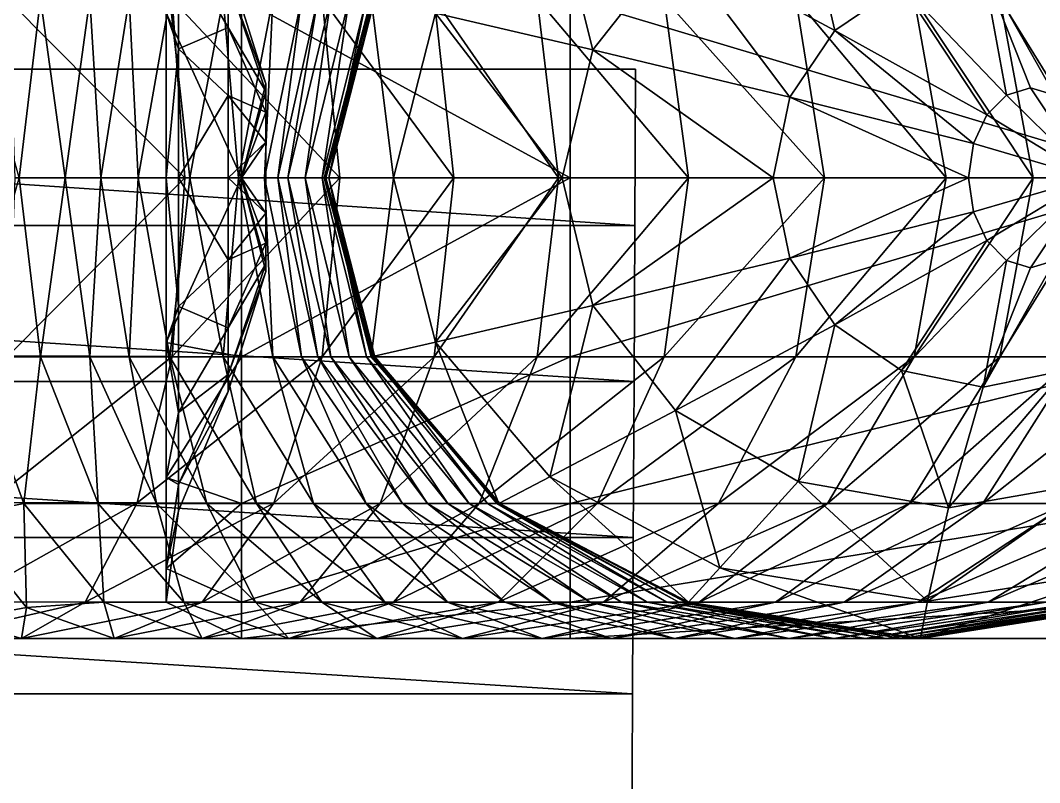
# Model space of a CAD drawing. Extents: x 0 to 32.6, y -11.9 to 11.9.
# Drawn here: x 18.352 to 20.233, y 2.284 to 3.69 of the extents above; entities that cross this region are included whole.
import ezdxf

# ---------------------------------------------------------------- set-up
doc = ezdxf.new("R2010")
doc.units = 0

msp = doc.modelspace()

# ---------------------------------------------------------------- linework, layer by layer
for points in [[(19.3289, 3.9518, -0.6444), (19.4079, 3.6357, -0.6936), (19.1176, 3.7035, -0.6488)], [(19.3289, 3.9518, -0.6444), (19.5607, 3.8294, -0.6804), (19.4079, 3.6357, -0.6936)], [(19.7873, 3.9607, -0.6618), (19.8546, 3.6716, -0.6686), (19.5607, 3.8294, -0.6804)], [(19.7873, 3.9607, -0.6618), (19.9777, 3.7555, -0.6406), (19.8546, 3.6716, -0.6686)], [(18.6436, 3.8332, -2.1164), (18.6212, 3.7041, -2.5513), (18.6436, 3.6377, -2.3045)], [(18.6436, 3.6377, -0.6955), (18.6212, 3.7041, -0.4487), (18.6436, 3.8332, -0.8836)], [(18.7355, 3.7629, -1.7063), (18.6436, 3.8332, -2.1164), (18.7355, 3.6772, -1.8767)], [(18.7355, 3.6772, -1.8767), (18.6436, 3.8332, -2.1164), (18.6436, 3.6377, -2.3045)], [(18.6436, 3.6377, -0.6955), (18.6436, 3.8332, -0.8836), (18.7355, 3.6772, -1.1233)], [(18.7355, 3.6772, -1.1233), (18.6436, 3.8332, -0.8836), (18.7355, 3.7629, -1.2937)], [(19.5607, 3.8294, -0.6804), (19.7716, 3.5485, -0.6884), (19.4079, 3.6357, -0.6936)], [(19.5607, 3.8294, -0.6804), (19.8546, 3.6716, -0.6686), (19.7716, 3.5485, -0.6884)], [(18.8049, 3.5733, -1.5), (18.7355, 3.7947, -1.5), (18.7355, 3.7629, -1.7063)], [(18.7355, 3.7629, -1.2937), (18.7355, 3.7947, -1.5), (18.8049, 3.5733, -1.5)], [(20.1283, 3.7866, -0.6085), (20.1713, 3.5524, -0.5951), (19.9777, 3.7555, -0.6406)], [(20.1283, 3.7866, -0.6085), (20.2158, 3.566, -0.5666), (20.1713, 3.5524, -0.5951)], [(20.279, 3.7555, -0.5765), (20.2603, 3.5524, -0.5381), (20.1283, 3.7866, -0.6085)], [(20.2603, 3.5524, -0.5381), (20.2158, 3.566, -0.5666), (20.1283, 3.7866, -0.6085)], [(18.8049, 3.5733, -1.5), (18.7355, 3.7629, -1.7063), (18.8049, 3.559, -1.5817)], [(18.8049, 3.559, -1.5817), (18.7355, 3.7629, -1.7063), (18.7355, 3.6772, -1.8767)], [(18.7355, 3.6772, -1.1233), (18.7355, 3.7629, -1.2937), (18.8049, 3.559, -1.4183)], [(18.8049, 3.559, -1.4183), (18.7355, 3.7629, -1.2937), (18.8049, 3.5733, -1.5)], [(19.9777, 3.7555, -0.6406), (20.135, 3.5159, -0.62), (19.8546, 3.6716, -0.6686)], [(19.9777, 3.7555, -0.6406), (20.1713, 3.5524, -0.5951), (20.135, 3.5159, -0.62)], [(18.2587, 3.7307, 0.2771), (18.3888, 3.7307, 0.2249), (18.3497, 3.4, 0.1482)], [(18.6555, 3.4, 2.3005), (18.6318, 3.7297, 2.2242), (18.3291, 3.7288, 2.2551)], [(18.342, 3.4, 2.3296), (18.6555, 3.4, 2.3005), (18.3291, 3.7288, 2.2551)], [(18.3888, 3.7307, 0.2249), (18.4347, 3.4, 0.1262), (18.3497, 3.4, 0.1482)], [(18.3888, 3.7307, 0.2249), (18.4799, 3.7307, 0.1985), (18.4347, 3.4, 0.1262)], [(18.4799, 3.7307, 0.1985), (18.5002, 3.4, 0.1078), (18.4347, 3.4, 0.1262)], [(18.4799, 3.7307, 0.1985), (18.5527, 3.7307, 0.175), (18.5002, 3.4, 0.1078)], [(18.5527, 3.7307, 0.175), (18.5692, 3.4, 0.0683), (18.5002, 3.4, 0.1078)], [(18.5527, 3.7307, 0.175), (18.6278, 3.7307, 0.1313), (18.5692, 3.4, 0.0683)], [(18.6278, 3.7307, 0.1313), (18.6648, 3.4, -0.0169), (18.5692, 3.4, 0.0683)], [(18.6212, 3.7041, -2.5513), (18.76, 3.7307, -2.6517), (18.76, 3.4, -2.75)], [(18.76, 3.4, -0.25), (18.76, 3.7307, -0.3483), (18.6212, 3.7041, -0.4487)], [(18.6278, 3.7307, 0.1313), (18.7259, 3.7307, 0.0442), (18.6648, 3.4, -0.0169)], [(18.9416, 3.4, 2.2556), (18.9088, 3.7304, 2.1779), (18.6318, 3.7297, 2.2242)], [(18.6555, 3.4, 2.3005), (18.9416, 3.4, 2.2556), (18.6318, 3.7297, 2.2242)], [(18.7259, 3.7307, 0.0442), (18.7544, 3.4, -0.1009), (18.6648, 3.4, -0.0169)], [(18.7259, 3.7307, 0.0442), (18.8176, 3.7307, -0.043), (18.7544, 3.4, -0.1009)], [(18.8176, 3.7307, -0.043), (18.8024, 3.4, -0.14), (18.7544, 3.4, -0.1009)], [(18.76, 3.7307, -2.6517), (19.3666, 3.7307, -2.6517), (19.3666, 3.4, -2.75)], [(18.76, 3.7307, -2.6517), (19.3666, 3.4, -2.75), (18.76, 3.4, -2.75)], [(18.76, 3.4, -0.25), (19.3666, 3.4, -0.25), (18.76, 3.7307, -0.3483)], [(19.3666, 3.4, -0.25), (19.3666, 3.7307, -0.3483), (18.76, 3.7307, -0.3483)], [(18.8176, 3.7307, -0.043), (18.8706, 3.7307, -0.09), (18.8024, 3.4, -0.14)], [(18.8706, 3.7307, -0.09), (18.8268, 3.4, -0.1647), (18.8024, 3.4, -0.14)], [(18.8706, 3.7307, -0.09), (18.901, 3.7307, -0.124), (18.8268, 3.4, -0.1647)], [(18.901, 3.7307, -0.124), (18.8457, 3.4, -0.2055), (18.8268, 3.4, -0.1647)], [(18.901, 3.7307, -0.124), (18.9249, 3.7307, -0.1726), (18.8457, 3.4, -0.2055)], [(18.9249, 3.7307, -0.1726), (18.8772, 3.4, -0.2926), (18.8457, 3.4, -0.2055)], [(18.9249, 3.7307, -0.1726), (18.9585, 3.7307, -0.263), (18.8772, 3.4, -0.2926)], [(18.9585, 3.7307, -0.263), (18.909, 3.4, -0.3759), (18.8772, 3.4, -0.2926)], [(19.1519, 3.4, 2.1926), (19.1154, 3.7307, 2.1142), (18.9088, 3.7304, 2.1779)], [(18.9416, 3.4, 2.2556), (19.1519, 3.4, 2.1926), (18.9088, 3.7304, 2.1779)], [(18.9585, 3.7307, -0.263), (18.9908, 3.7307, -0.3494), (18.909, 3.4, -0.3759)], [(18.9908, 3.7307, -0.3494), (18.9212, 3.4, -0.4082), (18.909, 3.4, -0.3759)], [(19.0018, 3.7307, -0.4568), (18.999, 3.7307, -0.5494), (18.9125, 3.4, -0.5494)], [(19.0018, 3.7307, -0.4568), (18.9125, 3.4, -0.5494), (18.9158, 3.4, -0.4599)], [(18.999, 3.7307, -0.5494), (19.0401, 3.4, -0.6505), (18.9125, 3.4, -0.5494)], [(19.0058, 3.7307, -0.4141), (19.0018, 3.7307, -0.4568), (18.9158, 3.4, -0.4599)], [(19.0058, 3.7307, -0.4141), (18.9158, 3.4, -0.4599), (18.9211, 3.4, -0.4245)], [(19.0043, 3.7307, -0.389), (19.0058, 3.7307, -0.4141), (18.9211, 3.4, -0.4245)], [(19.0043, 3.7307, -0.389), (18.9211, 3.4, -0.4245), (18.9212, 3.4, -0.4082)], [(18.9908, 3.7307, -0.3494), (19.0043, 3.7307, -0.389), (18.9212, 3.4, -0.4082)], [(18.999, 3.7307, -0.5494), (19.1176, 3.7035, -0.6488), (19.0401, 3.4, -0.6505)], [(19.1519, 3.4, 2.1926), (19.3445, 3.4, 2.0965), (19.1154, 3.7307, 2.1142)], [(19.3445, 3.4, 2.0965), (19.3054, 3.7307, 2.0199), (19.1154, 3.7307, 2.1142)], [(19.3445, 3.4, 2.0965), (19.5847, 3.4, 1.9658), (19.3054, 3.7307, 2.0199)], [(19.5847, 3.4, 1.9658), (19.5395, 3.7307, 1.8935), (19.3054, 3.7307, 2.0199)], [(19.3666, 3.7307, -2.6517), (20.4694, 3.7307, -2.6517), (20.4694, 3.4, -2.75)], [(19.3666, 3.7307, -2.6517), (20.4694, 3.4, -2.75), (19.3666, 3.4, -2.75)], [(19.3666, 3.4, -0.25), (20.4694, 3.4, -0.25), (19.3666, 3.7307, -0.3483)], [(20.4694, 3.4, -0.25), (20.4694, 3.7307, -0.3483), (19.3666, 3.7307, -0.3483)], [(19.5847, 3.4, 1.9658), (19.8355, 3.4, 1.8177), (19.5395, 3.7307, 1.8935)], [(19.8355, 3.4, 1.8177), (19.783, 3.7307, 1.7505), (19.5395, 3.7307, 1.8935)], [(19.8355, 3.4, 1.8177), (20.0598, 3.4, 1.6696), (19.783, 3.7307, 1.7505)], [(20.0598, 3.4, 1.6696), (20.0012, 3.7307, 1.6066), (19.783, 3.7307, 1.7505)], [(20.0598, 3.4, 1.6696), (20.2204, 3.4, 1.5387), (20.0012, 3.7307, 1.6066)], [(20.2204, 3.4, 1.5387), (20.1593, 3.7307, 1.4775), (20.0012, 3.7307, 1.6066)], [(20.2204, 3.4, 1.5387), (20.3632, 3.4, 1.3712), (20.1593, 3.7307, 1.4775)], [(20.3632, 3.4, 1.3712), (20.3, 3.7307, 1.3134), (20.1593, 3.7307, 1.4775)], [(18.6436, 3.6377, -2.3045), (18.6212, 3.7041, -2.5513), (18.6212, 3.4, -2.6412)], [(18.6212, 3.4, -0.3588), (18.6212, 3.7041, -0.4487), (18.6436, 3.6377, -0.6955)], [(18.6212, 3.7041, -2.5513), (18.76, 3.4, -2.75), (18.6212, 3.4, -2.6412)], [(18.6212, 3.4, -0.3588), (18.76, 3.4, -0.25), (18.6212, 3.7041, -0.4487)], [(19.1176, 3.7035, -0.6488), (19.3518, 3.4, -0.6986), (19.0401, 3.4, -0.6505)], [(19.1176, 3.7035, -0.6488), (19.4079, 3.6357, -0.6936), (19.3518, 3.4, -0.6986)], [(18.7355, 3.6772, -1.8767), (18.6436, 3.6377, -2.3045), (18.7355, 3.5515, -1.9927)], [(18.7355, 3.5515, -1.0073), (18.6436, 3.6377, -0.6955), (18.7355, 3.6772, -1.1233)], [(18.8049, 3.559, -1.5817), (18.7355, 3.6772, -1.8767), (18.8049, 3.5208, -1.6502)], [(18.8049, 3.5208, -1.6502), (18.7355, 3.6772, -1.8767), (18.7355, 3.5515, -1.9927)], [(18.7355, 3.5515, -1.0073), (18.7355, 3.6772, -1.1233), (18.8049, 3.5208, -1.3498)], [(18.8049, 3.5208, -1.3498), (18.7355, 3.6772, -1.1233), (18.8049, 3.559, -1.4183)], [(19.8546, 3.6716, -0.6686), (20.1104, 3.4629, -0.6376), (19.7716, 3.5485, -0.6884)], [(19.8546, 3.6716, -0.6686), (20.135, 3.5159, -0.62), (20.1104, 3.4629, -0.6376)], [(18.6436, 3.6377, -2.3045), (18.6212, 3.4, -2.6412), (18.6436, 3.4, -2.3736)], [(18.6436, 3.4, -0.6264), (18.6212, 3.4, -0.3588), (18.6436, 3.6377, -0.6955)], [(18.7355, 3.5515, -1.9927), (18.6436, 3.6377, -2.3045), (18.6436, 3.4, -2.3736)], [(18.6436, 3.4, -0.6264), (18.6436, 3.6377, -0.6955), (18.7355, 3.5515, -1.0073)], [(19.4079, 3.6357, -0.6936), (19.7411, 3.4, -0.6959), (19.3518, 3.4, -0.6986)], [(19.4079, 3.6357, -0.6936), (19.7716, 3.5485, -0.6884), (19.7411, 3.4, -0.6959)], [(19.4856, 3.312), (15.0996, 3.312, -0.3844), (15.1919, 3.6, -0.3765)], [(15.0996, 3.312, 0.3844), (19.4856, 3.312), (15.1919, 3.6, 0.3765)], [(19.4856, 3.312), (15.1919, 3.6, -0.3765), (19.487, 3.6)], [(15.1919, 3.6, 0.3765), (19.4856, 3.312), (19.487, 3.6)], [(19.487, 3.6), (15.1919, 3.6, -0.3765), (15.1919, 3.6, -0.1882)], [(15.1919, 3.6, 0.3765), (19.487, 3.6), (15.1919, 3.6, 0.1882)], [(19.487, 3.6), (15.1919, 3.6, -0.1882), (15.1919, 3.6)], [(15.1919, 3.6, 0.1882), (19.487, 3.6), (15.1919, 3.6)], [(18.76, 3.4, -1.5), (18.8049, 3.5733, -1.5), (18.8049, 3.559, -1.5817)], [(18.8049, 3.559, -1.4183), (18.8049, 3.5733, -1.5), (18.76, 3.4, -1.5)], [(18.76, 3.4, -1.5), (18.8049, 3.559, -1.5817), (18.8049, 3.5208, -1.6502)], [(18.8049, 3.5208, -1.3498), (18.8049, 3.559, -1.4183), (18.76, 3.4, -1.5)], [(20.2158, 3.566, -0.5666), (20.3261, 3.4, -0.5457), (20.1713, 3.5524, -0.5951)], [(20.2603, 3.5524, -0.5381), (20.3261, 3.4, -0.5457), (20.2158, 3.566, -0.5666)], [(18.7355, 3.5515, -1.9927), (18.6436, 3.4, -2.3736), (18.7355, 3.4, -2.0355)], [(18.7355, 3.4, -0.9645), (18.6436, 3.4, -0.6264), (18.7355, 3.5515, -1.0073)], [(18.8049, 3.5208, -1.6502), (18.7355, 3.5515, -1.9927), (18.8049, 3.4656, -1.6973)], [(18.8049, 3.4656, -1.6973), (18.7355, 3.5515, -1.9927), (18.7355, 3.4, -2.0355)], [(18.7355, 3.4, -0.9645), (18.7355, 3.5515, -1.0073), (18.8049, 3.4656, -1.3027)], [(18.8049, 3.4656, -1.3027), (18.7355, 3.5515, -1.0073), (18.8049, 3.5208, -1.3498)], [(19.7716, 3.5485, -0.6884), (20.1014, 3.4, -0.6442), (19.7411, 3.4, -0.6959)], [(19.7716, 3.5485, -0.6884), (20.1104, 3.4629, -0.6376), (20.1014, 3.4, -0.6442)], [(20.1713, 3.5524, -0.5951), (20.3261, 3.4, -0.5457), (20.135, 3.5159, -0.62)], [(18.76, 3.4, -1.5), (18.8049, 3.5208, -1.6502), (18.8049, 3.4656, -1.6973)], [(18.8049, 3.4656, -1.3027), (18.8049, 3.5208, -1.3498), (18.76, 3.4, -1.5)], [(20.135, 3.5159, -0.62), (20.3261, 3.4, -0.5457), (20.1104, 3.4629, -0.6376)], [(18.8049, 3.4656, -1.6973), (18.7355, 3.4, -2.0355), (18.8049, 3.4, -1.7149)], [(18.8049, 3.4, -1.2851), (18.7355, 3.4, -0.9645), (18.8049, 3.4656, -1.3027)], [(18.76, 3.4, -1.5), (18.8049, 3.4656, -1.6973), (18.8049, 3.4, -1.7149)], [(18.8049, 3.4, -1.2851), (18.8049, 3.4656, -1.3027), (18.76, 3.4, -1.5)], [(20.1104, 3.4629, -0.6376), (20.3261, 3.4, -0.5457), (20.1014, 3.4, -0.6442)], [(18.3497, 3.4, 0.1482), (18.3888, 3.0693, 0.2249), (18.2587, 3.0693, 0.2771)], [(18.3291, 3.0712, 2.2551), (18.6318, 3.0703, 2.2242), (18.6555, 3.4, 2.3005)], [(18.3291, 3.0712, 2.2551), (18.6555, 3.4, 2.3005), (18.342, 3.4, 2.3296)], [(18.3497, 3.4, 0.1482), (18.4347, 3.4, 0.1262), (18.3888, 3.0693, 0.2249)], [(18.4347, 3.4, 0.1262), (18.4799, 3.0693, 0.1985), (18.3888, 3.0693, 0.2249)], [(18.4347, 3.4, 0.1262), (18.5002, 3.4, 0.1078), (18.4799, 3.0693, 0.1985)], [(18.5002, 3.4, 0.1078), (18.5527, 3.0693, 0.175), (18.4799, 3.0693, 0.1985)], [(18.5002, 3.4, 0.1078), (18.5692, 3.4, 0.0683), (18.5527, 3.0693, 0.175)], [(18.5692, 3.4, 0.0683), (18.6278, 3.0693, 0.1313), (18.5527, 3.0693, 0.175)], [(18.5692, 3.4, 0.0683), (18.6648, 3.4, -0.0169), (18.6278, 3.0693, 0.1313)], [(18.6436, 3.4, -2.3736), (18.6212, 3.4, -2.6412), (18.6436, 3.1623, -2.3045)], [(18.6212, 3.4, -2.6412), (18.6212, 3.0959, -2.5513), (18.6436, 3.1623, -2.3045)], [(18.6436, 3.1623, -0.6955), (18.6212, 3.0959, -0.4487), (18.6212, 3.4, -0.3588)], [(18.6436, 3.1623, -0.6955), (18.6212, 3.4, -0.3588), (18.6436, 3.4, -0.6264)], [(18.6212, 3.4, -2.6412), (18.76, 3.4, -2.75), (18.6212, 3.0959, -2.5513)], [(18.76, 3.4, -2.75), (18.76, 3.0693, -2.6517), (18.6212, 3.0959, -2.5513)], [(18.6212, 3.0959, -0.4487), (18.76, 3.0693, -0.3483), (18.76, 3.4, -0.25)], [(18.6212, 3.0959, -0.4487), (18.76, 3.4, -0.25), (18.6212, 3.4, -0.3588)], [(18.6648, 3.4, -0.0169), (18.7259, 3.0693, 0.0442), (18.6278, 3.0693, 0.1313)], [(18.6318, 3.0703, 2.2242), (18.9088, 3.0696, 2.1779), (18.9416, 3.4, 2.2556)], [(18.6318, 3.0703, 2.2242), (18.9416, 3.4, 2.2556), (18.6555, 3.4, 2.3005)], [(18.7355, 3.4, -2.0355), (18.6436, 3.4, -2.3736), (18.7355, 3.2485, -1.9927)], [(18.6436, 3.4, -2.3736), (18.6436, 3.1623, -2.3045), (18.7355, 3.2485, -1.9927)], [(18.7355, 3.2485, -1.0073), (18.6436, 3.1623, -0.6955), (18.6436, 3.4, -0.6264)], [(18.7355, 3.2485, -1.0073), (18.6436, 3.4, -0.6264), (18.7355, 3.4, -0.9645)], [(18.6648, 3.4, -0.0169), (18.7544, 3.4, -0.1009), (18.7259, 3.0693, 0.0442)], [(18.7544, 3.4, -0.1009), (18.8176, 3.0693, -0.043), (18.7259, 3.0693, 0.0442)], [(18.8049, 3.4, -1.7149), (18.7355, 3.4, -2.0355), (18.8049, 3.3344, -1.6973)], [(18.7355, 3.4, -2.0355), (18.7355, 3.2485, -1.9927), (18.8049, 3.3344, -1.6973)], [(18.8049, 3.3344, -1.3027), (18.7355, 3.2485, -1.0073), (18.7355, 3.4, -0.9645)], [(18.8049, 3.3344, -1.3027), (18.7355, 3.4, -0.9645), (18.8049, 3.4, -1.2851)], [(18.7544, 3.4, -0.1009), (18.8024, 3.4, -0.14), (18.8176, 3.0693, -0.043)], [(18.8049, 3.4, -1.7149), (18.8049, 3.3344, -1.6973), (18.76, 3.4, -1.5)], [(18.8049, 3.3344, -1.6973), (18.8049, 3.2792, -1.6502), (18.76, 3.4, -1.5)], [(18.8049, 3.2792, -1.6502), (18.8049, 3.241, -1.5817), (18.76, 3.4, -1.5)], [(18.8049, 3.241, -1.5817), (18.8049, 3.2267, -1.5), (18.76, 3.4, -1.5)], [(18.76, 3.4, -1.5), (18.8049, 3.2267, -1.5), (18.8049, 3.241, -1.4183)], [(18.76, 3.4, -1.5), (18.8049, 3.241, -1.4183), (18.8049, 3.2792, -1.3498)], [(18.76, 3.4, -1.5), (18.8049, 3.2792, -1.3498), (18.8049, 3.3344, -1.3027)], [(18.76, 3.4, -1.5), (18.8049, 3.3344, -1.3027), (18.8049, 3.4, -1.2851)], [(18.76, 3.4, -2.75), (19.3666, 3.4, -2.75), (18.76, 3.0693, -2.6517)], [(19.3666, 3.4, -2.75), (19.3666, 3.0693, -2.6517), (18.76, 3.0693, -2.6517)], [(18.76, 3.0693, -0.3483), (19.3666, 3.0693, -0.3483), (19.3666, 3.4, -0.25)], [(18.76, 3.0693, -0.3483), (19.3666, 3.4, -0.25), (18.76, 3.4, -0.25)], [(18.8024, 3.4, -0.14), (18.8706, 3.0693, -0.09), (18.8176, 3.0693, -0.043)], [(18.8024, 3.4, -0.14), (18.8268, 3.4, -0.1647), (18.8706, 3.0693, -0.09)], [(18.8268, 3.4, -0.1647), (18.901, 3.0693, -0.124), (18.8706, 3.0693, -0.09)], [(18.8268, 3.4, -0.1647), (18.8457, 3.4, -0.2055), (18.901, 3.0693, -0.124)], [(18.8457, 3.4, -0.2055), (18.9249, 3.0693, -0.1726), (18.901, 3.0693, -0.124)], [(18.8457, 3.4, -0.2055), (18.8772, 3.4, -0.2926), (18.9249, 3.0693, -0.1726)], [(18.8772, 3.4, -0.2926), (18.9585, 3.0693, -0.263), (18.9249, 3.0693, -0.1726)], [(18.8772, 3.4, -0.2926), (18.909, 3.4, -0.3759), (18.9585, 3.0693, -0.263)], [(18.9088, 3.0696, 2.1779), (19.1154, 3.0693, 2.1142), (19.1519, 3.4, 2.1926)], [(18.9088, 3.0696, 2.1779), (19.1519, 3.4, 2.1926), (18.9416, 3.4, 2.2556)], [(18.909, 3.4, -0.3759), (18.9908, 3.0693, -0.3494), (18.9585, 3.0693, -0.263)], [(18.909, 3.4, -0.3759), (18.9212, 3.4, -0.4082), (18.9908, 3.0693, -0.3494)], [(18.9158, 3.4, -0.4599), (18.9125, 3.4, -0.5494), (19.0018, 3.0693, -0.4568)], [(18.9125, 3.4, -0.5494), (18.999, 3.0693, -0.5494), (19.0018, 3.0693, -0.4568)], [(18.9125, 3.4, -0.5494), (19.0401, 3.4, -0.6505), (18.999, 3.0693, -0.5494)], [(18.9211, 3.4, -0.4245), (18.9158, 3.4, -0.4599), (19.0058, 3.0693, -0.4141)], [(18.9158, 3.4, -0.4599), (19.0018, 3.0693, -0.4568), (19.0058, 3.0693, -0.4141)], [(18.9212, 3.4, -0.4082), (18.9211, 3.4, -0.4245), (19.0043, 3.0693, -0.389)], [(18.9211, 3.4, -0.4245), (19.0058, 3.0693, -0.4141), (19.0043, 3.0693, -0.389)], [(18.9212, 3.4, -0.4082), (19.0043, 3.0693, -0.389), (18.9908, 3.0693, -0.3494)], [(19.0401, 3.4, -0.6505), (19.1176, 3.0965, -0.6488), (18.999, 3.0693, -0.5494)], [(19.0401, 3.4, -0.6505), (19.3518, 3.4, -0.6986), (19.1176, 3.0965, -0.6488)], [(19.1154, 3.0693, 2.1142), (19.3054, 3.0693, 2.0199), (19.3445, 3.4, 2.0965)], [(19.1154, 3.0693, 2.1142), (19.3445, 3.4, 2.0965), (19.1519, 3.4, 2.1926)], [(19.3518, 3.4, -0.6986), (19.4079, 3.1643, -0.6936), (19.1176, 3.0965, -0.6488)], [(19.3054, 3.0693, 2.0199), (19.5395, 3.0693, 1.8935), (19.5847, 3.4, 1.9658)], [(19.3054, 3.0693, 2.0199), (19.5847, 3.4, 1.9658), (19.3445, 3.4, 2.0965)], [(19.3518, 3.4, -0.6986), (19.7411, 3.4, -0.6959), (19.4079, 3.1643, -0.6936)], [(19.3666, 3.4, -2.75), (20.4694, 3.4, -2.75), (19.3666, 3.0693, -2.6517)], [(20.4694, 3.4, -2.75), (20.4694, 3.0693, -2.6517), (19.3666, 3.0693, -2.6517)], [(19.3666, 3.0693, -0.3483), (20.4694, 3.0693, -0.3483), (20.4694, 3.4, -0.25)], [(19.3666, 3.0693, -0.3483), (20.4694, 3.4, -0.25), (19.3666, 3.4, -0.25)], [(19.7411, 3.4, -0.6959), (19.7716, 3.2515, -0.6884), (19.4079, 3.1643, -0.6936)], [(19.5395, 3.0693, 1.8935), (19.783, 3.0693, 1.7505), (19.8355, 3.4, 1.8177)], [(19.5395, 3.0693, 1.8935), (19.8355, 3.4, 1.8177), (19.5847, 3.4, 1.9658)], [(19.7411, 3.4, -0.6959), (20.1014, 3.4, -0.6442), (19.7716, 3.2515, -0.6884)], [(20.1014, 3.4, -0.6442), (20.1104, 3.3371, -0.6376), (19.7716, 3.2515, -0.6884)], [(19.783, 3.0693, 1.7505), (20.0012, 3.0693, 1.6066), (20.0598, 3.4, 1.6696)], [(19.783, 3.0693, 1.7505), (20.0598, 3.4, 1.6696), (19.8355, 3.4, 1.8177)], [(20.0012, 3.0693, 1.6066), (20.1593, 3.0693, 1.4775), (20.2204, 3.4, 1.5387)], [(20.0012, 3.0693, 1.6066), (20.2204, 3.4, 1.5387), (20.0598, 3.4, 1.6696)], [(20.1014, 3.4, -0.6442), (20.3261, 3.4, -0.5457), (20.1104, 3.3371, -0.6376)], [(20.1104, 3.3371, -0.6376), (20.3261, 3.4, -0.5457), (20.135, 3.2841, -0.62)], [(20.135, 3.2841, -0.62), (20.3261, 3.4, -0.5457), (20.1713, 3.2476, -0.5951)], [(20.1593, 3.0693, 1.4775), (20.3, 3.0693, 1.3134), (20.3632, 3.4, 1.3712)], [(20.1593, 3.0693, 1.4775), (20.3632, 3.4, 1.3712), (20.2204, 3.4, 1.5387)], [(20.1713, 3.2476, -0.5951), (20.3261, 3.4, -0.5457), (20.2158, 3.234, -0.5666)], [(20.2158, 3.234, -0.5666), (20.3261, 3.4, -0.5457), (20.2603, 3.2476, -0.5381)], [(18.8049, 3.3344, -1.6973), (18.7355, 3.2485, -1.9927), (18.8049, 3.2792, -1.6502)], [(18.8049, 3.2792, -1.3498), (18.7355, 3.2485, -1.0073), (18.8049, 3.3344, -1.3027)], [(19.7716, 3.2515, -0.6884), (20.1104, 3.3371, -0.6376), (19.8546, 3.1284, -0.6686)], [(20.1104, 3.3371, -0.6376), (20.135, 3.2841, -0.62), (19.8546, 3.1284, -0.6686)], [(19.4842, 3.024), (15.0072, 3.024, -0.3924), (15.0996, 3.312, -0.3844)], [(15.0072, 3.024, 0.3924), (19.4842, 3.024), (15.0996, 3.312, 0.3844)], [(19.4842, 3.024), (15.0996, 3.312, -0.3844), (19.4856, 3.312)], [(15.0996, 3.312, 0.3844), (19.4842, 3.024), (19.4856, 3.312)], [(18.7355, 3.2485, -1.9927), (18.7355, 3.1228, -1.8767), (18.8049, 3.2792, -1.6502)], [(18.8049, 3.2792, -1.6502), (18.7355, 3.1228, -1.8767), (18.8049, 3.241, -1.5817)], [(18.8049, 3.241, -1.4183), (18.7355, 3.1228, -1.1233), (18.8049, 3.2792, -1.3498)], [(18.8049, 3.2792, -1.3498), (18.7355, 3.1228, -1.1233), (18.7355, 3.2485, -1.0073)], [(19.8546, 3.1284, -0.6686), (20.135, 3.2841, -0.62), (19.9777, 3.0445, -0.6406)], [(20.135, 3.2841, -0.62), (20.1713, 3.2476, -0.5951), (19.9777, 3.0445, -0.6406)], [(18.7355, 3.2485, -1.9927), (18.6436, 3.1623, -2.3045), (18.7355, 3.1228, -1.8767)], [(18.7355, 3.1228, -1.1233), (18.6436, 3.1623, -0.6955), (18.7355, 3.2485, -1.0073)], [(18.7355, 3.1228, -1.8767), (18.7355, 3.0371, -1.7063), (18.8049, 3.241, -1.5817)], [(18.8049, 3.241, -1.5817), (18.7355, 3.0371, -1.7063), (18.8049, 3.2267, -1.5)], [(18.8049, 3.2267, -1.5), (18.7355, 3.0371, -1.2937), (18.8049, 3.241, -1.4183)], [(18.8049, 3.241, -1.4183), (18.7355, 3.0371, -1.2937), (18.7355, 3.1228, -1.1233)], [(19.4079, 3.1643, -0.6936), (19.7716, 3.2515, -0.6884), (19.5607, 2.9706, -0.6804)], [(19.7716, 3.2515, -0.6884), (19.8546, 3.1284, -0.6686), (19.5607, 2.9706, -0.6804)], [(19.9777, 3.0445, -0.6406), (20.1713, 3.2476, -0.5951), (20.1283, 3.0134, -0.6085)], [(20.1713, 3.2476, -0.5951), (20.2158, 3.234, -0.5666), (20.1283, 3.0134, -0.6085)], [(20.1283, 3.0134, -0.6085), (20.2158, 3.234, -0.5666), (20.2603, 3.2476, -0.5381)], [(20.1283, 3.0134, -0.6085), (20.2603, 3.2476, -0.5381), (20.279, 3.0445, -0.5765)], [(18.7355, 3.0371, -1.7063), (18.7355, 3.0053, -1.5), (18.8049, 3.2267, -1.5)], [(18.8049, 3.2267, -1.5), (18.7355, 3.0053, -1.5), (18.7355, 3.0371, -1.2937)], [(18.6436, 3.1623, -2.3045), (18.6212, 3.0959, -2.5513), (18.6436, 2.9668, -2.1164)], [(18.6436, 2.9668, -0.8836), (18.6212, 3.0959, -0.4487), (18.6436, 3.1623, -0.6955)], [(18.6436, 3.1623, -2.3045), (18.6436, 2.9668, -2.1164), (18.7355, 3.1228, -1.8767)], [(18.7355, 3.1228, -1.1233), (18.6436, 2.9668, -0.8836), (18.6436, 3.1623, -0.6955)], [(19.1176, 3.0965, -0.6488), (19.4079, 3.1643, -0.6936), (19.3289, 2.8482, -0.6444)], [(19.4079, 3.1643, -0.6936), (19.5607, 2.9706, -0.6804), (19.3289, 2.8482, -0.6444)], [(18.7355, 3.1228, -1.8767), (18.6436, 2.9668, -2.1164), (18.7355, 3.0371, -1.7063)], [(18.7355, 3.0371, -1.2937), (18.6436, 2.9668, -0.8836), (18.7355, 3.1228, -1.1233)], [(19.5607, 2.9706, -0.6804), (19.8546, 3.1284, -0.6686), (19.7873, 2.8393, -0.6618)], [(19.8546, 3.1284, -0.6686), (19.9777, 3.0445, -0.6406), (19.7873, 2.8393, -0.6618)], [(18.6212, 3.0959, -2.5513), (18.6212, 2.847, -2.3064), (18.6436, 2.9668, -2.1164)], [(18.6436, 2.9668, -0.8836), (18.6212, 2.847, -0.6936), (18.6212, 3.0959, -0.4487)], [(18.6212, 3.0959, -2.5513), (18.76, 3.0693, -2.6517), (18.6212, 2.847, -2.3064)], [(18.6212, 2.847, -0.6936), (18.76, 3.0693, -0.3483), (18.6212, 3.0959, -0.4487)], [(18.999, 3.0693, -0.5494), (19.1176, 3.0965, -0.6488), (19.2348, 2.7991, -0.5494)], [(19.1176, 3.0965, -0.6488), (19.3289, 2.8482, -0.6444), (19.2348, 2.7991, -0.5494)], [(18.2587, 3.0693, 0.2771), (18.3584, 2.7991, 0.4908), (18.2306, 2.7732, 0.5074)], [(18.2587, 3.0693, 0.2771), (18.3888, 3.0693, 0.2249), (18.3584, 2.7991, 0.4908)], [(18.294, 2.8008, 2.0423), (18.6318, 3.0703, 2.2242), (18.3291, 3.0712, 2.2551)], [(18.294, 2.8008, 2.0423), (18.5672, 2.8, 2.011), (18.6318, 3.0703, 2.2242)], [(18.3888, 3.0693, 0.2249), (18.4954, 2.7991, 0.4337), (18.3584, 2.7991, 0.4908)], [(18.3888, 3.0693, 0.2249), (18.4799, 3.0693, 0.1985), (18.4954, 2.7991, 0.4337)], [(18.4799, 3.0693, 0.1985), (18.6032, 2.7991, 0.3957), (18.4954, 2.7991, 0.4337)], [(18.4799, 3.0693, 0.1985), (18.5527, 3.0693, 0.175), (18.6032, 2.7991, 0.3957)], [(18.5527, 3.0693, 0.175), (18.6958, 2.7991, 0.3583), (18.6032, 2.7991, 0.3957)], [(18.5527, 3.0693, 0.175), (18.6278, 3.0693, 0.1313), (18.6958, 2.7991, 0.3583)], [(18.5672, 2.8, 2.011), (18.9088, 3.0696, 2.1779), (18.6318, 3.0703, 2.2242)], [(18.5672, 2.8, 2.011), (18.8195, 2.7994, 1.9643), (18.9088, 3.0696, 2.1779)], [(18.76, 3.0693, -2.6517), (18.76, 2.7991, -2.3837), (18.6212, 2.847, -2.3064)], [(18.6212, 2.847, -0.6936), (18.76, 2.7991, -0.6163), (18.76, 3.0693, -0.3483)], [(18.6278, 3.0693, 0.1313), (18.7876, 2.7991, 0.3029), (18.6958, 2.7991, 0.3583)], [(18.6278, 3.0693, 0.1313), (18.7259, 3.0693, 0.0442), (18.7876, 2.7991, 0.3029)], [(18.7259, 3.0693, 0.0442), (18.8927, 2.7991, 0.211), (18.7876, 2.7991, 0.3029)], [(18.7259, 3.0693, 0.0442), (18.8176, 3.0693, -0.043), (18.8927, 2.7991, 0.211)], [(18.76, 3.0693, -2.6517), (19.3666, 3.0693, -2.6517), (18.76, 2.7991, -2.3837)], [(19.3666, 3.0693, -2.6517), (19.3666, 2.7991, -2.3837), (18.76, 2.7991, -2.3837)], [(18.76, 2.7991, -0.6163), (19.3666, 2.7991, -0.6163), (19.3666, 3.0693, -0.3483)], [(18.76, 2.7991, -0.6163), (19.3666, 3.0693, -0.3483), (18.76, 3.0693, -0.3483)], [(18.8176, 3.0693, -0.043), (18.9901, 2.7991, 0.1148), (18.8927, 2.7991, 0.211)], [(18.8176, 3.0693, -0.043), (18.8706, 3.0693, -0.09), (18.9901, 2.7991, 0.1148)], [(18.8195, 2.7994, 1.9643), (19.1154, 3.0693, 2.1142), (18.9088, 3.0696, 2.1779)], [(18.8195, 2.7994, 1.9643), (19.0157, 2.7991, 1.9005), (19.1154, 3.0693, 2.1142)], [(18.8706, 3.0693, -0.09), (19.0567, 2.7991, 0.0465), (18.9901, 2.7991, 0.1148)], [(18.8706, 3.0693, -0.09), (18.901, 3.0693, -0.124), (19.0567, 2.7991, 0.0465)], [(18.901, 3.0693, -0.124), (19.1033, 2.7991, -0.0131), (19.0567, 2.7991, 0.0465)], [(18.901, 3.0693, -0.124), (18.9249, 3.0693, -0.1726), (19.1033, 2.7991, -0.0131)], [(18.9249, 3.0693, -0.1726), (19.1408, 2.7991, -0.083), (19.1033, 2.7991, -0.0131)], [(18.9249, 3.0693, -0.1726), (18.9585, 3.0693, -0.263), (19.1408, 2.7991, -0.083)], [(18.9585, 3.0693, -0.263), (19.1801, 2.7991, -0.1824), (19.1408, 2.7991, -0.083)], [(18.9585, 3.0693, -0.263), (18.9908, 3.0693, -0.3494), (19.1801, 2.7991, -0.1824)], [(18.9908, 3.0693, -0.3494), (19.2139, 2.7991, -0.2772), (19.1801, 2.7991, -0.1824)], [(18.9908, 3.0693, -0.3494), (19.0043, 3.0693, -0.389), (19.2139, 2.7991, -0.2772)], [(19.0018, 3.0693, -0.4568), (18.999, 3.0693, -0.5494), (19.2362, 2.7991, -0.4484)], [(18.999, 3.0693, -0.5494), (19.2348, 2.7991, -0.5494), (19.2362, 2.7991, -0.4484)], [(19.0058, 3.0693, -0.4141), (19.0018, 3.0693, -0.4568), (19.2366, 2.7991, -0.3857)], [(19.0018, 3.0693, -0.4568), (19.2362, 2.7991, -0.4484), (19.2366, 2.7991, -0.3857)], [(19.0043, 3.0693, -0.389), (19.231, 2.7991, -0.3368), (19.2139, 2.7991, -0.2772)], [(19.0043, 3.0693, -0.389), (19.0058, 3.0693, -0.4141), (19.231, 2.7991, -0.3368)], [(19.0058, 3.0693, -0.4141), (19.2366, 2.7991, -0.3857), (19.231, 2.7991, -0.3368)], [(19.0157, 2.7991, 1.9005), (19.1987, 2.7991, 1.8111), (19.3054, 3.0693, 2.0199)], [(19.0157, 2.7991, 1.9005), (19.3054, 3.0693, 2.0199), (19.1154, 3.0693, 2.1142)], [(19.1987, 2.7991, 1.8111), (19.4162, 2.7991, 1.6963), (19.5395, 3.0693, 1.8935)], [(19.1987, 2.7991, 1.8111), (19.5395, 3.0693, 1.8935), (19.3054, 3.0693, 2.0199)], [(19.3666, 3.0693, -2.6517), (20.4694, 3.0693, -2.6517), (19.3666, 2.7991, -2.3837)], [(20.4694, 3.0693, -2.6517), (20.4694, 2.7991, -2.3837), (19.3666, 2.7991, -2.3837)], [(19.3666, 2.7991, -0.6163), (20.4694, 2.7991, -0.6163), (20.4694, 3.0693, -0.3483)], [(19.3666, 2.7991, -0.6163), (20.4694, 3.0693, -0.3483), (19.3666, 3.0693, -0.3483)], [(19.4162, 2.7991, 1.6963), (19.6399, 2.7991, 1.5672), (19.783, 3.0693, 1.7505)], [(19.4162, 2.7991, 1.6963), (19.783, 3.0693, 1.7505), (19.5395, 3.0693, 1.8935)], [(19.6399, 2.7991, 1.5672), (19.8414, 2.7991, 1.435), (20.0012, 3.0693, 1.6066)], [(19.6399, 2.7991, 1.5672), (20.0012, 3.0693, 1.6066), (19.783, 3.0693, 1.7505)], [(19.8414, 2.7991, 1.435), (19.9925, 2.7991, 1.3108), (20.1593, 3.0693, 1.4775)], [(19.8414, 2.7991, 1.435), (20.1593, 3.0693, 1.4775), (20.0012, 3.0693, 1.6066)], [(19.9925, 2.7991, 1.3108), (20.1275, 2.7991, 1.1555), (20.3, 3.0693, 1.3134)], [(19.9925, 2.7991, 1.3108), (20.3, 3.0693, 1.3134), (20.1593, 3.0693, 1.4775)], [(20.1275, 2.7991, 1.1555), (20.2838, 2.7991, 0.9464), (20.4699, 3.0693, 1.0829)], [(20.1275, 2.7991, 1.1555), (20.4699, 3.0693, 1.0829), (20.3, 3.0693, 1.3134)], [(18.6436, 2.9668, -2.1164), (18.6436, 2.8343, -1.8385), (18.7355, 3.0371, -1.7063)], [(18.7355, 3.0371, -1.7063), (18.6436, 2.8343, -1.8385), (18.7355, 3.0053, -1.5)], [(18.7355, 3.0053, -1.5), (18.6436, 2.8343, -1.1615), (18.7355, 3.0371, -1.2937)], [(18.7355, 3.0371, -1.2937), (18.6436, 2.8343, -1.1615), (18.6436, 2.9668, -0.8836)], [(19.7873, 2.8393, -0.6618), (19.9777, 3.0445, -0.6406), (20.0646, 2.791, -0.6404)], [(19.9777, 3.0445, -0.6406), (20.1283, 3.0134, -0.6085), (20.0646, 2.791, -0.6404)], [(20.0646, 2.791, -0.6404), (20.1283, 3.0134, -0.6085), (20.279, 3.0445, -0.5765)], [(20.0646, 2.791, -0.6404), (20.279, 3.0445, -0.5765), (20.342, 2.8393, -0.619)], [(19.4828, 2.736), (14.9149, 2.736, -0.4004), (15.0072, 3.024, -0.3924)], [(14.9149, 2.736, 0.4004), (19.4828, 2.736), (15.0072, 3.024, 0.3924)], [(19.4828, 2.736), (15.0072, 3.024, -0.3924), (19.4842, 3.024)], [(15.0072, 3.024, 0.3924), (19.4828, 2.736), (19.4842, 3.024)], [(18.6436, 2.8343, -1.8385), (18.6436, 2.7856, -1.5), (18.7355, 3.0053, -1.5)], [(18.7355, 3.0053, -1.5), (18.6436, 2.7856, -1.5), (18.6436, 2.8343, -1.1615)], [(18.6436, 2.9668, -2.1164), (18.6212, 2.847, -2.3064), (18.6436, 2.8343, -1.8385)], [(18.6436, 2.8343, -1.1615), (18.6212, 2.847, -0.6936), (18.6436, 2.9668, -0.8836)], [(19.3289, 2.8482, -0.6444), (19.5607, 2.9706, -0.6804), (19.6422, 2.6805, -0.6382)], [(19.5607, 2.9706, -0.6804), (19.7873, 2.8393, -0.6618), (19.6422, 2.6805, -0.6382)], [(18.6212, 2.847, -2.3064), (18.6212, 2.6789, -1.9436), (18.6436, 2.8343, -1.8385)], [(18.6436, 2.8343, -1.1615), (18.6212, 2.6789, -1.0564), (18.6212, 2.847, -0.6936)], [(18.6212, 2.847, -2.3064), (18.76, 2.7991, -2.3837), (18.6212, 2.6789, -1.9436)], [(18.6212, 2.6789, -1.0564), (18.76, 2.7991, -0.6163), (18.6212, 2.847, -0.6936)], [(19.2348, 2.7991, -0.5494), (19.3289, 2.8482, -0.6444), (19.5845, 2.6168, -0.5494)], [(19.3289, 2.8482, -0.6444), (19.6422, 2.6805, -0.6382), (19.5845, 2.6168, -0.5494)], [(18.6436, 2.8343, -1.8385), (18.6212, 2.6789, -1.9436), (18.6436, 2.7856, -1.5)], [(18.6436, 2.7856, -1.5), (18.6212, 2.6789, -1.0564), (18.6436, 2.8343, -1.1615)], [(19.6422, 2.6805, -0.6382), (19.7873, 2.8393, -0.6618), (20.0257, 2.619, -0.6311)], [(19.7873, 2.8393, -0.6618), (20.0646, 2.791, -0.6404), (20.0257, 2.619, -0.6311)], [(20.0257, 2.619, -0.6311), (20.0646, 2.791, -0.6404), (20.342, 2.8393, -0.619)], [(20.0257, 2.619, -0.6311), (20.342, 2.8393, -0.619), (20.4092, 2.6805, -0.6239)], [(18.2306, 2.7732, 0.5074), (18.3584, 2.7991, 0.4908), (18.363, 2.6071, 0.8242)], [(18.242, 2.6175, 1.7072), (18.5672, 2.8, 2.011), (18.294, 2.8008, 2.0423)], [(18.242, 2.6175, 1.7072), (18.4714, 2.6172, 1.6842), (18.5672, 2.8, 2.011)], [(18.3584, 2.7991, 0.4908), (18.5062, 2.6168, 0.8078), (18.363, 2.6071, 0.8242)], [(18.3584, 2.7991, 0.4908), (18.4954, 2.7991, 0.4337), (18.5062, 2.6168, 0.8078)], [(18.4714, 2.6172, 1.6842), (18.8195, 2.7994, 1.9643), (18.5672, 2.8, 2.011)], [(18.4714, 2.6172, 1.6842), (18.6871, 2.6169, 1.6444), (18.8195, 2.7994, 1.9643)], [(18.4954, 2.7991, 0.4337), (18.6535, 2.6168, 0.7434), (18.5062, 2.6168, 0.8078)], [(18.4954, 2.7991, 0.4337), (18.6032, 2.7991, 0.3957), (18.6535, 2.6168, 0.7434)], [(18.6032, 2.7991, 0.3957), (18.786, 2.6168, 0.6881), (18.6535, 2.6168, 0.7434)], [(18.6032, 2.7991, 0.3957), (18.6958, 2.7991, 0.3583), (18.786, 2.6168, 0.6881)], [(18.76, 2.7991, -2.3837), (18.76, 2.6168, -1.9864), (18.6212, 2.6789, -1.9436)], [(18.6212, 2.6789, -1.0564), (18.76, 2.6168, -1.0136), (18.76, 2.7991, -0.6163)], [(18.6212, 2.6789, -1.9436), (18.6212, 2.6172, -1.5), (18.6436, 2.7856, -1.5)], [(18.6436, 2.7856, -1.5), (18.6212, 2.6172, -1.5), (18.6212, 2.6789, -1.0564)], [(18.6871, 2.6169, 1.6444), (19.0157, 2.7991, 1.9005), (18.8195, 2.7994, 1.9643)], [(18.6871, 2.6169, 1.6444), (18.8679, 2.6168, 1.5836), (19.0157, 2.7991, 1.9005)], [(18.6958, 2.7991, 0.3583), (18.9081, 2.6168, 0.6301), (18.786, 2.6168, 0.6881)], [(18.6958, 2.7991, 0.3583), (18.7876, 2.7991, 0.3029), (18.9081, 2.6168, 0.6301)], [(18.76, 2.7991, -2.3837), (19.3666, 2.7991, -2.3837), (18.76, 2.6168, -1.9864)], [(19.3666, 2.7991, -2.3837), (19.3666, 2.6168, -1.9864), (18.76, 2.6168, -1.9864)], [(18.76, 2.6168, -1.0136), (19.3666, 2.6168, -1.0136), (19.3666, 2.7991, -0.6163)], [(18.76, 2.6168, -1.0136), (19.3666, 2.7991, -0.6163), (18.76, 2.7991, -0.6163)], [(18.7876, 2.7991, 0.3029), (19.0245, 2.6168, 0.5574), (18.9081, 2.6168, 0.6301)], [(18.7876, 2.7991, 0.3029), (18.8927, 2.7991, 0.211), (19.0245, 2.6168, 0.5574)], [(18.8679, 2.6168, 1.5836), (19.0406, 2.6168, 1.5014), (19.1987, 2.7991, 1.8111)], [(18.8679, 2.6168, 1.5836), (19.1987, 2.7991, 1.8111), (19.0157, 2.7991, 1.9005)], [(18.8927, 2.7991, 0.211), (19.14, 2.6168, 0.4582), (19.0245, 2.6168, 0.5574)], [(18.8927, 2.7991, 0.211), (18.9901, 2.7991, 0.1148), (19.14, 2.6168, 0.4582)], [(18.9901, 2.7991, 0.1148), (19.2458, 2.6168, 0.3488), (19.14, 2.6168, 0.4582)], [(18.9901, 2.7991, 0.1148), (19.0567, 2.7991, 0.0465), (19.2458, 2.6168, 0.3488)], [(19.0406, 2.6168, 1.5014), (19.2334, 2.6168, 1.4039), (19.4162, 2.7991, 1.6963)], [(19.0406, 2.6168, 1.5014), (19.4162, 2.7991, 1.6963), (19.1987, 2.7991, 1.8111)], [(19.0567, 2.7991, 0.0465), (19.3326, 2.6168, 0.2488), (19.2458, 2.6168, 0.3488)], [(19.0567, 2.7991, 0.0465), (19.1033, 2.7991, -0.0131), (19.3326, 2.6168, 0.2488)], [(19.1033, 2.7991, -0.0131), (19.4032, 2.6168, 0.1515), (19.3326, 2.6168, 0.2488)], [(19.1033, 2.7991, -0.0131), (19.1408, 2.7991, -0.083), (19.4032, 2.6168, 0.1515)], [(19.1408, 2.7991, -0.083), (19.4609, 2.6168, 0.0499), (19.4032, 2.6168, 0.1515)], [(19.1408, 2.7991, -0.083), (19.1801, 2.7991, -0.1824), (19.4609, 2.6168, 0.0499)], [(19.1801, 2.7991, -0.1824), (19.5087, 2.6168, -0.0628), (19.4609, 2.6168, 0.0499)], [(19.1801, 2.7991, -0.1824), (19.2139, 2.7991, -0.2772), (19.5087, 2.6168, -0.0628)], [(19.2139, 2.7991, -0.2772), (19.5447, 2.6168, -0.17), (19.5087, 2.6168, -0.0628)], [(19.2139, 2.7991, -0.2772), (19.231, 2.7991, -0.3368), (19.5447, 2.6168, -0.17)], [(19.231, 2.7991, -0.3368), (19.567, 2.6168, -0.2593), (19.5447, 2.6168, -0.17)], [(19.231, 2.7991, -0.3368), (19.2366, 2.7991, -0.3857), (19.567, 2.6168, -0.2593)], [(19.2334, 2.6168, 1.4039), (19.4276, 2.6168, 1.2954), (19.6399, 2.7991, 1.5672)], [(19.2334, 2.6168, 1.4039), (19.6399, 2.7991, 1.5672), (19.4162, 2.7991, 1.6963)], [(19.2362, 2.7991, -0.4484), (19.2348, 2.7991, -0.5494), (19.5836, 2.6168, -0.436)], [(19.2348, 2.7991, -0.5494), (19.5845, 2.6168, -0.5494), (19.5836, 2.6168, -0.436)], [(19.2366, 2.7991, -0.3857), (19.2362, 2.7991, -0.4484), (19.5789, 2.6168, -0.3436)], [(19.2362, 2.7991, -0.4484), (19.5836, 2.6168, -0.436), (19.5789, 2.6168, -0.3436)], [(19.2366, 2.7991, -0.3857), (19.5789, 2.6168, -0.3436), (19.567, 2.6168, -0.2593)], [(19.3666, 2.7991, -2.3837), (20.4694, 2.7991, -2.3837), (19.3666, 2.6168, -1.9864)], [(20.4694, 2.7991, -2.3837), (20.4694, 2.6168, -1.9864), (19.3666, 2.6168, -1.9864)], [(19.3666, 2.6168, -1.0136), (20.4694, 2.6168, -1.0136), (20.4694, 2.7991, -0.6163)], [(19.3666, 2.6168, -1.0136), (20.4694, 2.7991, -0.6163), (19.3666, 2.7991, -0.6163)], [(19.4276, 2.6168, 1.2954), (19.6045, 2.6168, 1.1805), (19.8414, 2.7991, 1.435)], [(19.4276, 2.6168, 1.2954), (19.8414, 2.7991, 1.435), (19.6399, 2.7991, 1.5672)], [(19.6045, 2.6168, 1.1805), (19.7452, 2.6168, 1.0635), (19.9925, 2.7991, 1.3108)], [(19.6045, 2.6168, 1.1805), (19.9925, 2.7991, 1.3108), (19.8414, 2.7991, 1.435)], [(19.7452, 2.6168, 1.0635), (19.8718, 2.6168, 0.9216), (20.1275, 2.7991, 1.1555)], [(19.7452, 2.6168, 1.0635), (20.1275, 2.7991, 1.1555), (19.9925, 2.7991, 1.3108)], [(19.8718, 2.6168, 0.9216), (20.0079, 2.6168, 0.7441), (20.2838, 2.7991, 0.9464)], [(19.8718, 2.6168, 0.9216), (20.2838, 2.7991, 0.9464), (20.1275, 2.7991, 1.1555)], [(20.0079, 2.6168, 0.7441), (20.1375, 2.6168, 0.5542), (20.4375, 2.7991, 0.7188)], [(20.0079, 2.6168, 0.7441), (20.4375, 2.7991, 0.7188), (20.2838, 2.7991, 0.9464)], [(20.1375, 2.6168, 0.5542), (20.2446, 2.6168, 0.3751), (20.5647, 2.7991, 0.508)], [(20.1375, 2.6168, 0.5542), (20.5647, 2.7991, 0.508), (20.4375, 2.7991, 0.7188)], [(18.2306, 2.7732, 0.5074), (18.363, 2.6071, 0.8242), (18.237, 2.584, 0.7579)], [(19.4814, 2.448), (14.8225, 2.448, -0.4083), (14.9149, 2.736, -0.4004)], [(14.8225, 2.448, 0.4083), (19.4814, 2.448), (14.9149, 2.736, 0.4004)], [(19.4814, 2.448), (14.9149, 2.736, -0.4004), (19.4828, 2.736)], [(14.9149, 2.736, 0.4004), (19.4814, 2.448), (19.4828, 2.736)], [(18.6212, 2.6789, -1.9436), (18.76, 2.6168, -1.9864), (18.6212, 2.6172, -1.5)], [(18.6212, 2.6172, -1.5), (18.76, 2.6168, -1.0136), (18.6212, 2.6789, -1.0564)], [(19.5845, 2.6168, -0.5494), (19.6422, 2.6805, -0.6382), (20.0125, 2.55, -0.5494)], [(19.6422, 2.6805, -0.6382), (20.0257, 2.619, -0.6311), (20.0125, 2.55, -0.5494)], [(20.0125, 2.55, -0.5494), (20.0257, 2.619, -0.6311), (20.4092, 2.6805, -0.6239)], [(20.0125, 2.55, -0.5494), (20.4092, 2.6805, -0.6239), (20.4405, 2.6168, -0.5494)], [(18.1783, 2.55, 1.2659), (18.4714, 2.6172, 1.6842), (18.242, 2.6175, 1.7072)], [(18.1783, 2.55, 1.2659), (18.3542, 2.55, 1.2673), (18.4714, 2.6172, 1.6842)], [(18.3542, 2.55, 1.2673), (18.6871, 2.6169, 1.6444), (18.4714, 2.6172, 1.6842)], [(18.3542, 2.55, 1.2673), (18.525, 2.55, 1.248), (18.6871, 2.6169, 1.6444)], [(18.363, 2.6071, 0.8242), (18.5062, 2.6168, 0.8078), (18.525, 2.55, 1.248)], [(18.5062, 2.6168, 0.8078), (18.6871, 2.55, 1.1957), (18.525, 2.55, 1.248)], [(18.5062, 2.6168, 0.8078), (18.6535, 2.6168, 0.7434), (18.6871, 2.55, 1.1957)], [(18.525, 2.55, 1.248), (18.8679, 2.6168, 1.5836), (18.6871, 2.6169, 1.6444)], [(18.525, 2.55, 1.248), (18.6871, 2.55, 1.1957), (18.8679, 2.6168, 1.5836)], [(18.76, 2.6168, -1.9864), (18.76, 2.55, -1.5), (18.6212, 2.6172, -1.5)], [(18.6212, 2.6172, -1.5), (18.76, 2.55, -1.5), (18.76, 2.6168, -1.0136)], [(18.6535, 2.6168, 0.7434), (18.8471, 2.55, 1.1224), (18.6871, 2.55, 1.1957)], [(18.6535, 2.6168, 0.7434), (18.786, 2.6168, 0.6881), (18.8471, 2.55, 1.1224)], [(18.6871, 2.55, 1.1957), (18.8471, 2.55, 1.1224), (19.0406, 2.6168, 1.5014)], [(18.6871, 2.55, 1.1957), (19.0406, 2.6168, 1.5014), (18.8679, 2.6168, 1.5836)], [(18.76, 2.6168, -1.9864), (19.3666, 2.6168, -1.9864), (18.76, 2.55, -1.5)], [(19.3666, 2.6168, -1.9864), (19.3666, 2.55, -1.5), (18.76, 2.55, -1.5)], [(18.76, 2.55, -1.5), (19.3666, 2.55, -1.5), (19.3666, 2.6168, -1.0136)], [(18.76, 2.55, -1.5), (19.3666, 2.6168, -1.0136), (18.76, 2.6168, -1.0136)], [(18.786, 2.6168, 0.6881), (19.0097, 2.55, 1.046), (18.8471, 2.55, 1.1224)], [(18.786, 2.6168, 0.6881), (18.9081, 2.6168, 0.6301), (19.0097, 2.55, 1.046)], [(18.8471, 2.55, 1.1224), (19.0097, 2.55, 1.046), (19.2334, 2.6168, 1.4039)], [(18.8471, 2.55, 1.1224), (19.2334, 2.6168, 1.4039), (19.0406, 2.6168, 1.5014)], [(18.9081, 2.6168, 0.6301), (19.1679, 2.55, 0.9628), (19.0097, 2.55, 1.046)], [(18.9081, 2.6168, 0.6301), (19.0245, 2.6168, 0.5574), (19.1679, 2.55, 0.9628)], [(19.0097, 2.55, 1.046), (19.1679, 2.55, 0.9628), (19.4276, 2.6168, 1.2954)], [(19.0097, 2.55, 1.046), (19.4276, 2.6168, 1.2954), (19.2334, 2.6168, 1.4039)], [(19.0245, 2.6168, 0.5574), (19.3145, 2.55, 0.8689), (19.1679, 2.55, 0.9628)], [(19.0245, 2.6168, 0.5574), (19.14, 2.6168, 0.4582), (19.3145, 2.55, 0.8689)], [(19.14, 2.6168, 0.4582), (19.4426, 2.55, 0.7609), (19.3145, 2.55, 0.8689)], [(19.14, 2.6168, 0.4582), (19.2458, 2.6168, 0.3488), (19.4426, 2.55, 0.7609)], [(19.1679, 2.55, 0.9628), (19.3145, 2.55, 0.8689), (19.6045, 2.6168, 1.1805)], [(19.1679, 2.55, 0.9628), (19.6045, 2.6168, 1.1805), (19.4276, 2.6168, 1.2954)], [(19.2458, 2.6168, 0.3488), (19.5588, 2.55, 0.6352), (19.4426, 2.55, 0.7609)], [(19.2458, 2.6168, 0.3488), (19.3326, 2.6168, 0.2488), (19.5588, 2.55, 0.6352)], [(19.3145, 2.55, 0.8689), (19.4426, 2.55, 0.7609), (19.7452, 2.6168, 1.0635)], [(19.3145, 2.55, 0.8689), (19.7452, 2.6168, 1.0635), (19.6045, 2.6168, 1.1805)], [(19.3326, 2.6168, 0.2488), (19.6702, 2.55, 0.4965), (19.5588, 2.55, 0.6352)], [(19.3326, 2.6168, 0.2488), (19.4032, 2.6168, 0.1515), (19.6702, 2.55, 0.4965)], [(19.3666, 2.6168, -1.9864), (20.4694, 2.6168, -1.9864), (19.3666, 2.55, -1.5)], [(20.4694, 2.6168, -1.9864), (20.4694, 2.55, -1.5), (19.3666, 2.55, -1.5)], [(19.3666, 2.55, -1.5), (20.4694, 2.55, -1.5), (20.4694, 2.6168, -1.0136)], [(19.3666, 2.55, -1.5), (20.4694, 2.6168, -1.0136), (19.3666, 2.6168, -1.0136)], [(19.4032, 2.6168, 0.1515), (19.7704, 2.55, 0.3528), (19.6702, 2.55, 0.4965)], [(19.4032, 2.6168, 0.1515), (19.4609, 2.6168, 0.0499), (19.7704, 2.55, 0.3528)], [(19.4426, 2.55, 0.7609), (19.5588, 2.55, 0.6352), (19.8718, 2.6168, 0.9216)], [(19.4426, 2.55, 0.7609), (19.8718, 2.6168, 0.9216), (19.7452, 2.6168, 1.0635)], [(19.4609, 2.6168, 0.0499), (19.8528, 2.55, 0.2125), (19.7704, 2.55, 0.3528)], [(19.4609, 2.6168, 0.0499), (19.5087, 2.6168, -0.0628), (19.8528, 2.55, 0.2125)], [(19.5087, 2.6168, -0.0628), (19.9109, 2.55, 0.0836), (19.8528, 2.55, 0.2125)], [(19.5087, 2.6168, -0.0628), (19.5447, 2.6168, -0.17), (19.9109, 2.55, 0.0836)], [(19.5447, 2.6168, -0.17), (19.9495, 2.55, -0.0388), (19.9109, 2.55, 0.0836)], [(19.5447, 2.6168, -0.17), (19.567, 2.6168, -0.2593), (19.9495, 2.55, -0.0388)], [(19.5588, 2.55, 0.6352), (19.6702, 2.55, 0.4965), (20.0079, 2.6168, 0.7441)], [(19.5588, 2.55, 0.6352), (20.0079, 2.6168, 0.7441), (19.8718, 2.6168, 0.9216)], [(19.567, 2.6168, -0.2593), (19.9782, 2.55, -0.1644), (19.9495, 2.55, -0.0388)], [(19.567, 2.6168, -0.2593), (19.5789, 2.6168, -0.3436), (19.9782, 2.55, -0.1644)], [(19.5789, 2.6168, -0.3436), (19.9978, 2.55, -0.2921), (19.9782, 2.55, -0.1644)], [(19.5789, 2.6168, -0.3436), (19.5836, 2.6168, -0.436), (19.9978, 2.55, -0.2921)], [(19.5836, 2.6168, -0.436), (20.0089, 2.55, -0.4208), (19.9978, 2.55, -0.2921)], [(19.5836, 2.6168, -0.436), (19.5845, 2.6168, -0.5494), (20.0089, 2.55, -0.4208)], [(19.5845, 2.6168, -0.5494), (20.0125, 2.55, -0.5494), (20.0089, 2.55, -0.4208)], [(19.6702, 2.55, 0.4965), (19.7704, 2.55, 0.3528), (20.1375, 2.6168, 0.5542)], [(19.6702, 2.55, 0.4965), (20.1375, 2.6168, 0.5542), (20.0079, 2.6168, 0.7441)], [(19.7704, 2.55, 0.3528), (19.8528, 2.55, 0.2125), (20.2446, 2.6168, 0.3751)], [(19.7704, 2.55, 0.3528), (20.2446, 2.6168, 0.3751), (20.1375, 2.6168, 0.5542)], [(19.8528, 2.55, 0.2125), (19.9109, 2.55, 0.0836), (20.3131, 2.6168, 0.23)], [(19.8528, 2.55, 0.2125), (20.3131, 2.6168, 0.23), (20.2446, 2.6168, 0.3751)], [(19.9109, 2.55, 0.0836), (19.9495, 2.55, -0.0388), (20.3544, 2.6168, 0.0923)], [(19.9109, 2.55, 0.0836), (20.3544, 2.6168, 0.0923), (20.3131, 2.6168, 0.23)], [(19.9495, 2.55, -0.0388), (19.9782, 2.55, -0.1644), (20.3895, 2.6168, -0.0696)], [(19.9495, 2.55, -0.0388), (20.3895, 2.6168, -0.0696), (20.3544, 2.6168, 0.0923)], [(19.9782, 2.55, -0.1644), (19.9978, 2.55, -0.2921), (20.4167, 2.6168, -0.2406)], [(19.9782, 2.55, -0.1644), (20.4167, 2.6168, -0.2406), (20.3895, 2.6168, -0.0696)], [(19.9978, 2.55, -0.2921), (20.0089, 2.55, -0.4208), (20.4343, 2.6168, -0.4056)], [(19.9978, 2.55, -0.2921), (20.4343, 2.6168, -0.4056), (20.4167, 2.6168, -0.2406)], [(20.0089, 2.55, -0.4208), (20.0125, 2.55, -0.5494), (20.4405, 2.6168, -0.5494)], [(20.0089, 2.55, -0.4208), (20.4405, 2.6168, -0.5494), (20.4343, 2.6168, -0.4056)], [(18.237, 2.584, 0.7579), (18.363, 2.6071, 0.8242), (18.3542, 2.55, 1.2673)], [(18.363, 2.6071, 0.8242), (18.525, 2.55, 1.248), (18.3542, 2.55, 1.2673)], [(18.237, 2.584, 0.7579), (18.3542, 2.55, 1.2673), (18.1783, 2.55, 1.2659)], [(19.48, 2.16), (14.7302, 2.16, -0.4163), (14.8225, 2.448, -0.4083)], [(14.7302, 2.16, 0.4163), (19.48, 2.16), (14.8225, 2.448, 0.4083)], [(19.48, 2.16), (14.8225, 2.448, -0.4083), (19.4814, 2.448)], [(14.8225, 2.448, 0.4083), (19.48, 2.16), (19.4814, 2.448)]]:
    msp.add_3dface(points)

doc.saveas('drawing.dxf')
